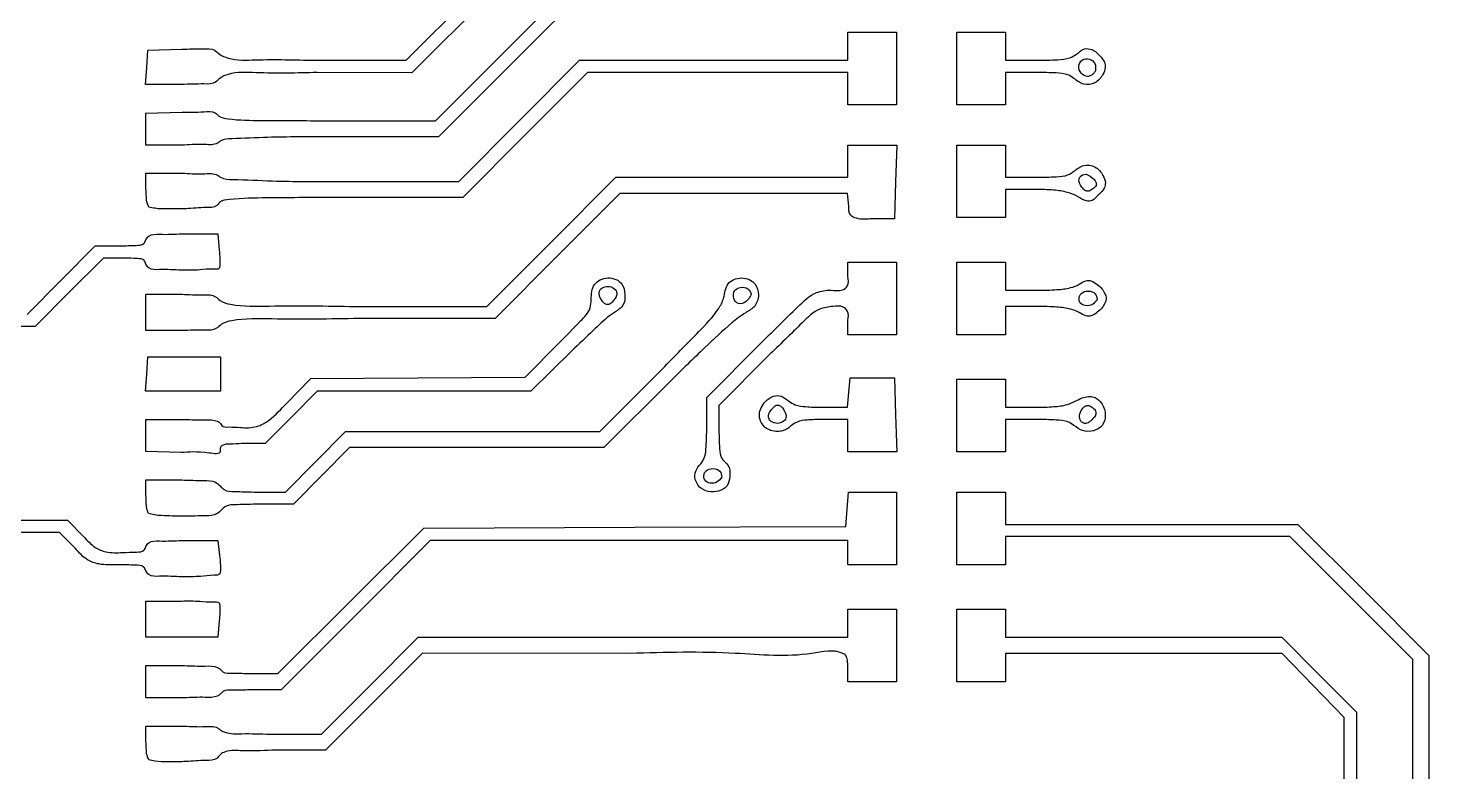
# Model space of a CAD drawing. Extents: x 2 to 350, y 4 to 373.
# Drawn here: x 209.6 to 332.1, y 156.3 to 221.3 of the extents above; entities that cross this region are included whole.
import ezdxf

# ---------------------------------------------------------------- set-up
doc = ezdxf.new("R2010")
doc.units = 0
doc.layers.get('0').update_dxf_attribs({"linetype": 'CONTINUOUS'})

msp = doc.modelspace()

# ---------------------------------------------------------------- linework, layer by layer
at = {"color": 7}
for p, q in [((242.693494, 218.50196), (267.827998, 243.638292)), ((268.600925, 242.823722), (243.180989, 217.396438)), ((253.00346, 220.971404), (260.764562, 228.732514)), ((261.382973, 227.674181), (253.451347, 219.736681)), ((245.242331, 213.210293), (253.00346, 220.971404)), ((281.320822, 219.736681), (281.320822, 220.971404)), ((281.320822, 220.971404), (283.437489, 220.971404)), ((283.437489, 220.971404), (285.554155, 220.971404)), ((285.554155, 220.971404), (285.554155, 217.796404)), ((290.845822, 217.796404), (290.845822, 220.971404)), ((290.845822, 220.971404), (292.962489, 220.971404)), ((292.962489, 220.971404), (295.079155, 220.971404)), ((295.079155, 220.971404), (295.079155, 219.736681)), ((220.005368, 217.884597), (220.113847, 219.383904)), ((220.113847, 219.383904), (223.089854, 219.487427)), ((253.451347, 219.736681), (245.519747, 211.799181)), ((281.320822, 218.50196), (281.320822, 219.736681)), ((295.079155, 219.736681), (295.079155, 218.50196)), ((234.684398, 218.50196), (242.693494, 218.50196)), ((252.569411, 213.210293), (257.852267, 218.50196)), ((257.852267, 218.50196), (269.586551, 218.50196)), ((269.586551, 218.50196), (281.320822, 218.50196)), ((295.079155, 218.50196), (297.926575, 218.50196)), ((219.896888, 216.385278), (220.005368, 217.884584)), ((220.005368, 217.884584), (220.005368, 217.884597)), ((243.180989, 217.396438), (234.903738, 217.430906)), ((258.558096, 217.443627), (253.098578, 211.97557)), ((269.939452, 217.443627), (258.558096, 217.443627)), ((281.320822, 217.443627), (269.939452, 217.443627)), ((281.320822, 216.032514), (281.320822, 217.443627)), ((285.554155, 217.796404), (285.554155, 214.621404)), ((290.845822, 214.621404), (290.845822, 217.796404)), ((297.85818, 217.443627), (295.079155, 217.443627)), ((295.079155, 217.443627), (295.079155, 216.032514)), ((302.957944, 217.594222), (302.957944, 217.594222)), ((223.054452, 216.385278), (219.896888, 216.385278)), ((281.320822, 214.621404), (281.320822, 216.032514)), ((295.079155, 216.032514), (295.079155, 214.621404)), ((283.437489, 214.621404), (281.320822, 214.621404)), ((285.554155, 214.621404), (283.437489, 214.621404)), ((292.962489, 214.621404), (290.845822, 214.621404)), ((295.079155, 214.621404), (292.962489, 214.621404)), ((219.937476, 213.865775), (223.113269, 213.979006)), ((219.937476, 212.4797), (219.937476, 213.865775)), ((235.764903, 213.210293), (245.242331, 213.210293)), ((247.286582, 207.918627), (252.569411, 213.210293)), ((219.937476, 211.093627), (219.937476, 212.4797)), ((253.098578, 211.97557), (247.639059, 206.507514)), ((223.309669, 211.093627), (219.937476, 211.093627)), ((245.519747, 211.799181), (235.882775, 211.799181)), ((281.320822, 209.682514), (281.320822, 211.093627)), ((281.320822, 211.093627), (283.450718, 211.093627)), ((283.450718, 211.093627), (285.580614, 211.093627)), ((285.580614, 211.093627), (285.479199, 207.870811)), ((290.845822, 207.918627), (290.845822, 211.093627)), ((290.845822, 211.093627), (292.962489, 211.093627)), ((292.962489, 211.093627), (295.079155, 211.093627)), ((295.079155, 211.093627), (295.079155, 209.682514)), ((281.320822, 208.271404), (281.320822, 209.682514)), ((295.079155, 209.682514), (295.079155, 208.271404)), ((219.937476, 207.271869), (219.937476, 208.624181)), ((219.937476, 208.624181), (223.309669, 208.624181)), ((255.391642, 202.62696), (261.027823, 208.271404)), ((261.027823, 208.271404), (271.174316, 208.271404)), ((271.174316, 208.271404), (281.320822, 208.271404)), ((295.079155, 208.271404), (297.85818, 208.271404)), ((236.766193, 207.918627), (247.286582, 207.918627)), ((285.479199, 207.870811), (285.377758, 204.647996)), ((290.845822, 204.743627), (290.845822, 207.918627)), ((297.696387, 207.21307), (295.079155, 207.21307)), ((295.079155, 207.21307), (295.079155, 205.978347)), ((302.684101, 208.22598), (302.684101, 208.22598)), ((247.639059, 206.507514), (236.963254, 206.507514)), ((261.380327, 206.860383), (255.920809, 201.392237)), ((271.328224, 206.860383), (261.380327, 206.860383)), ((281.276108, 206.860383), (271.328224, 206.860383)), ((281.38665, 205.752822), (281.276108, 206.860383)), ((295.079155, 205.978347), (295.079155, 204.743627)), ((220.185337, 205.671674), (220.185337, 205.671674)), ((285.377758, 204.647996), (283.437489, 204.646673)), ((292.962489, 204.743627), (290.845822, 204.743627)), ((295.079155, 204.743627), (292.962489, 204.743627)), ((212.529142, 199.27557), (215.512161, 202.274181)), ((215.512161, 202.274181), (217.724818, 202.274181)), ((223.075407, 203.332514), (226.213366, 203.332514)), ((226.213366, 203.332514), (226.349679, 201.903076)), ((249.755462, 196.982514), (255.391642, 202.62696)), ((216.217751, 201.215847), (213.234707, 198.217237)), ((218.07764, 201.215847), (216.217751, 201.215847)), ((255.920809, 201.392237), (250.461291, 195.924181)), ((281.320822, 199.628347), (281.320822, 200.86307)), ((281.320822, 200.86307), (283.437489, 200.86307)), ((283.437489, 200.86307), (285.554155, 200.86307)), ((285.554155, 200.86307), (285.554155, 197.68807)), ((290.845822, 197.68807), (290.845822, 200.86307)), ((290.845822, 200.86307), (292.962489, 200.86307)), ((292.962489, 200.86307), (295.079155, 200.86307)), ((295.079155, 200.86307), (295.079155, 199.628347)), ((209.546097, 196.27696), (212.529142, 199.27557)), ((295.079155, 199.628347), (295.079155, 198.393627)), ((213.234707, 198.217237), (210.251688, 195.218627)), ((219.937476, 196.453347), (219.937476, 198.040847)), ((219.937476, 198.040847), (223.074719, 198.040847)), ((261.057006, 198.359773), (261.057006, 198.359773)), ((272.854155, 198.095116), (272.854155, 198.095116)), ((285.554155, 197.68807), (285.554155, 194.51307)), ((290.845822, 194.51307), (290.845822, 197.68807)), ((295.079155, 198.393627), (297.913769, 198.393627)), ((303.104947, 197.599689), (303.104947, 197.599689)), ((219.937476, 194.865847), (219.937476, 196.453347)), ((238.186793, 196.982514), (249.755462, 196.982514)), ((297.913769, 196.982514), (295.079155, 196.982514)), ((295.079155, 196.982514), (295.079155, 195.747793)), ((210.251688, 195.218627), (203.074945, 195.218627)), ((223.123535, 194.865847), (219.937476, 194.865847)), ((250.461291, 195.924181), (238.58851, 195.924181)), ((281.320822, 194.51307), (281.320822, 195.747793)), ((295.079155, 195.747793), (295.079155, 194.51307)), ((253.083258, 190.808904), (256.078765, 193.789012)), ((268.973591, 189.035558), (273.643011, 193.71459)), ((283.437489, 194.51307), (281.320822, 194.51307)), ((285.554155, 194.51307), (283.437489, 194.51307)), ((292.962489, 194.51307), (290.845822, 194.51307)), ((295.079155, 194.51307), (292.962489, 194.51307)), ((220.005368, 191.073487), (220.113847, 192.572793)), ((220.113847, 192.572793), (223.288847, 192.572793)), ((223.288847, 192.572793), (226.463847, 192.572793)), ((226.463847, 192.572793), (226.463847, 191.07359)), ((257.172447, 193.10196), (253.587501, 189.574181)), ((274.348152, 192.655894), (270.031924, 188.329271)), ((259.633495, 186.046404), (265.097313, 191.521371)), ((219.896888, 189.574181), (220.005368, 191.073487)), ((226.463847, 191.07359), (226.463847, 189.57439)), ((232.250655, 188.538189), (234.363273, 190.677194)), ((234.363273, 190.677194), (243.723279, 190.743052)), ((243.723279, 190.743052), (253.083258, 190.808904)), ((265.775784, 190.433288), (259.985761, 184.635293)), ((281.387709, 189.446776), (281.497193, 190.730494)), ((281.497193, 190.730494), (283.437489, 190.729436)), ((283.437489, 190.729436), (285.377758, 190.728378)), ((285.377758, 190.728378), (285.479199, 187.505562)), ((290.845822, 187.457514), (290.845822, 190.632514)), ((290.845822, 190.632514), (292.962489, 190.632514)), ((292.962489, 190.632514), (295.079155, 190.632514)), ((295.079155, 190.632514), (295.079155, 189.397793)), ((223.180368, 189.574284), (219.896888, 189.574181)), ((226.463847, 189.57439), (223.180368, 189.574284)), ((234.910141, 189.574181), (232.637476, 187.281127)), ((244.248821, 189.574181), (234.910141, 189.574181)), ((253.587501, 189.574181), (244.248821, 189.574181)), ((268.973591, 186.349455), (268.973591, 189.035558)), ((281.278224, 188.16306), (281.387709, 189.446776)), ((295.079155, 189.397793), (295.079155, 188.16307)), ((270.031924, 188.329271), (270.031924, 185.953114)), ((278.98127, 188.16306), (281.278224, 188.16306)), ((285.479199, 187.505562), (285.580614, 184.282747)), ((290.845822, 184.282514), (290.845822, 187.457514)), ((295.079155, 188.16307), (297.737398, 188.16307)), ((219.937476, 185.707359), (219.937476, 187.104737)), ((219.937476, 187.104737), (223.309669, 187.104737)), ((232.637476, 187.281127), (230.364784, 184.98807)), ((275.862309, 187.120189), (275.862309, 187.120189)), ((281.320822, 187.104737), (279.070964, 187.104737)), ((281.320822, 185.693627), (281.320822, 187.104737)), ((297.85818, 187.104732), (295.079155, 187.104737)), ((295.079155, 187.104737), (295.079155, 185.693627)), ((302.801417, 187.234319), (302.801417, 187.234319)), ((219.937476, 184.309986), (219.937476, 185.707359)), ((230.364784, 184.98807), (228.30532, 184.98807)), ((234.754142, 183.40057), (237.382301, 186.046404)), ((237.382301, 186.046404), (248.507898, 186.046404)), ((248.507898, 186.046404), (259.633495, 186.046404)), ((281.320822, 184.282747), (281.320822, 185.69386)), ((281.320822, 185.69386), (281.320822, 185.693627)), ((295.079155, 185.693627), (295.079155, 184.282514)), ((223.024263, 184.208055), (219.937476, 184.309986)), ((223.024263, 184.208055), (223.024263, 184.208055)), ((237.733827, 184.635293), (235.283309, 182.165847)), ((248.859794, 184.635293), (237.733827, 184.635293)), ((259.985761, 184.635293), (248.859794, 184.635293)), ((283.450718, 184.282747), (281.320822, 184.282747)), ((285.580614, 184.282747), (283.450718, 184.282747)), ((292.962489, 184.282514), (290.845822, 184.282514)), ((295.079155, 184.282514), (292.962489, 184.282514)), ((232.125957, 180.754737), (234.754142, 183.40057)), ((219.937476, 180.460756), (219.937476, 181.81307)), ((219.937476, 181.81307), (223.074719, 181.81307)), ((235.283309, 182.165847), (232.832791, 179.696404)), ((270.296614, 182.077466), (270.296614, 182.077466)), ((229.372041, 180.754737), (232.125957, 180.754737)), ((268.338591, 181.17807), (268.338591, 181.17807)), ((281.252904, 179.255351), (281.361383, 180.754658)), ((281.361383, 180.754658), (283.457756, 180.754658)), ((283.457756, 180.754658), (285.554155, 180.754658)), ((285.554155, 180.754658), (285.554155, 177.579658)), ((290.845822, 177.579737), (290.845822, 180.754737)), ((290.845822, 180.754737), (292.962489, 180.754737)), ((292.962489, 180.754737), (295.079155, 180.754737)), ((295.079155, 180.754737), (295.079155, 179.343627)), ((220.172664, 178.873256), (220.172664, 178.873256)), ((232.832791, 179.696404), (229.774261, 179.696404)), ((281.144424, 177.756047), (281.252904, 179.255351)), ((295.079155, 179.343627), (295.079155, 177.932514)), ((204.343648, 178.285293), (213.091488, 178.285293)), ((213.091488, 178.285293), (214.469411, 176.874181)), ((244.222733, 177.587577), (262.683559, 177.671809)), ((262.683559, 177.671809), (281.144424, 177.756047)), ((295.079155, 177.932514), (307.863452, 177.932514)), ((307.863452, 177.932514), (320.647748, 177.932514)), ((320.647748, 177.932514), (326.384285, 172.203888)), ((212.38595, 177.22696), (204.210457, 177.22696)), ((213.763847, 175.815847), (212.38595, 177.22696)), ((223.073873, 176.521404), (226.21027, 176.521404)), ((226.21027, 176.521404), (226.376084, 175.198487)), ((237.845957, 171.233616), (244.222733, 177.587577)), ((244.801139, 176.521324), (238.281911, 169.994935)), ((263.060987, 176.521324), (244.801139, 176.521324)), ((281.320822, 176.521324), (263.060987, 176.521324)), ((281.320822, 175.462991), (281.320822, 176.521324)), ((285.554155, 177.579658), (285.554155, 174.404658)), ((290.845822, 174.404737), (290.845822, 177.579737)), ((307.510418, 176.874181), (295.079155, 176.874181)), ((295.079155, 176.874181), (295.079155, 175.63946)), ((319.941707, 176.874181), (307.510418, 176.874181)), ((325.325714, 171.498588), (319.941707, 176.874181)), ((281.320822, 174.404658), (281.320822, 175.462991)), ((295.079155, 175.63946), (295.079155, 174.404737)), ((283.437489, 174.404658), (281.320822, 174.404658)), ((285.554155, 174.404658), (283.437489, 174.404658)), ((292.962489, 174.404737), (290.845822, 174.404737)), ((295.079155, 174.404737), (292.962489, 174.404737)), ((219.937423, 173.87557), (219.937476, 173.87557)), ((330.709693, 166.122996), (325.325714, 171.498588)), ((326.384285, 172.203888), (332.120822, 166.475257)), ((219.937476, 169.642158), (219.937476, 171.229658)), ((219.937476, 171.229658), (223.053659, 171.229658)), ((231.469208, 164.879658), (237.845957, 171.233616)), ((281.320822, 169.28946), (281.320822, 170.524181)), ((281.320822, 170.524181), (283.437489, 170.524181)), ((283.437489, 170.524181), (285.554155, 170.524181)), ((285.554155, 170.524181), (285.554155, 167.349181)), ((290.845822, 167.349173), (290.845822, 170.524173)), ((290.845822, 170.524173), (292.962489, 170.524173)), ((292.962489, 170.524173), (295.079155, 170.524173)), ((295.079155, 170.524173), (295.079155, 169.289452)), ((219.937449, 168.054737), (219.937476, 169.642158)), ((226.349626, 169.484096), (226.213339, 168.054737)), ((238.281911, 169.994935), (231.762684, 163.468547)), ((281.320822, 168.054737), (281.320822, 169.28946)), ((295.079155, 169.289452), (295.079155, 168.054729)), ((223.075381, 168.054737), (219.937449, 168.054737)), ((226.213339, 168.054737), (223.075381, 168.054737)), ((239.516642, 163.821404), (243.738942, 168.054737)), ((243.738942, 168.054737), (262.529862, 168.054737)), ((262.529862, 168.054737), (281.320822, 168.054737)), ((295.079155, 168.054729), (307.168762, 168.054729)), ((307.168762, 168.054729), (319.258368, 168.054729)), ((319.258368, 168.054729), (322.514595, 164.784905)), ((244.12534, 166.656107), (239.875629, 162.416503)), ((262.282107, 166.653276), (244.12534, 166.656107)), ((285.554155, 167.349181), (285.554155, 164.174181)), ((290.845822, 164.174173), (290.845822, 167.349173)), ((307.187097, 166.643619), (295.079155, 166.643619)), ((295.079155, 166.643619), (295.079155, 165.408896)), ((319.295013, 166.643619), (307.187097, 166.643619)), ((322.003764, 163.841599), (319.295013, 166.643619)), ((219.937476, 164.174101), (219.937476, 165.585214)), ((219.937476, 165.585214), (223.309669, 165.585214)), ((281.320822, 164.174181), (281.320822, 165.408904)), ((295.079155, 165.408896), (295.079155, 164.174173)), ((330.709693, 138.606964), (330.709693, 166.122996)), ((332.120822, 166.475257), (332.120822, 138.597238)), ((219.937476, 162.76307), (219.937476, 164.174101)), ((228.857506, 164.879658), (231.469208, 164.879658)), ((283.437489, 164.174181), (281.320822, 164.174181)), ((285.554155, 164.174181), (283.437489, 164.174181)), ((292.962489, 164.174173), (290.845822, 164.174173)), ((295.079155, 164.174173), (292.962489, 164.174173)), ((322.514595, 164.784905), (325.770822, 161.515084)), ((231.762684, 163.468547), (229.004244, 163.468547)), ((235.294342, 159.58807), (239.516642, 163.821404)), ((324.712489, 161.03958), (322.003764, 163.841599)), ((223.309669, 162.76307), (219.937476, 162.76307)), ((239.875629, 162.416503), (235.625891, 158.176979)), ((324.712489, 147.358092), (324.712489, 161.03958)), ((325.770822, 161.515084), (325.770822, 147.225935)), ((219.937476, 158.941312), (219.937476, 160.293627)), ((219.937476, 160.293627), (223.309669, 160.293627)), ((230.770073, 159.58807), (235.294342, 159.58807)), ((235.625891, 158.176979), (230.956683, 158.176979)), ((220.185337, 157.341139), (220.185337, 157.34112))]:
    msp.add_line(p, q, dxfattribs=at)
for points, knots in [([(223.089854, 219.487427), (223.695704, 219.488545), (224.628354, 219.490266), (225.853047, 219.538772), (226.424062, 218.949467), (227.618591, 218.46153), (230.469897, 218.606172), (232.979475, 218.544118), (234.684398, 218.50196)], [0, 0, 0, 0, 1.859016, 2.861782, 3.400538, 4.226081, 6.653481, 11.796716, 11.796716, 11.796716, 11.796716]), ([(297.926575, 218.50196), (298.493001, 218.511347), (299.423104, 218.52676), (300.596217, 218.625612), (301.367749, 219.023909), (301.892169, 219.590571), (302.78669, 219.478258), (303.304441, 218.927833), (303.771401, 218.416331), (303.855685, 217.808989), (303.587689, 217.133692), (302.987205, 216.444294), (301.881356, 216.267378), (301.190941, 216.850823), (300.445583, 217.340085), (299.304925, 217.412335), (298.410012, 217.431691), (297.85818, 217.443627)], [0, 0, 0, 0, 1.706951, 2.802905, 3.466134, 4.29072, 4.959979, 5.881475, 6.511462, 6.989635, 7.627873, 8.640456, 9.611043, 10.616487, 11.225491, 12.263809, 13.9339, 13.9339, 13.9339, 13.9339]), ([(302.957944, 217.594222), (302.976822, 217.813592), (303.014159, 218.247486), (302.450009, 218.680168), (301.752022, 218.617261), (301.417802, 217.977867), (301.633226, 217.335654), (302.149049, 217.032919), (302.555702, 217.147384), (302.808626, 217.324316), (302.908462, 217.504778), (302.957944, 217.594222)], [0, 0, 0, 0, 0.622087, 1.230433, 1.863588, 2.471366, 3.108153, 3.737461, 4.025428, 4.333915, 4.637064, 4.637064, 4.637064, 4.637064]), ([(234.903738, 217.430906), (233.138837, 217.38737), (230.557072, 217.323684), (227.640352, 217.526774), (226.461994, 217.021445), (225.934265, 216.408981), (224.658493, 216.449219), (223.687874, 216.410527), (223.054452, 216.385278)], [0, 0, 0, 0, 5.327869, 7.793812, 8.569537, 9.0793, 10.11822, 12.069829, 12.069829, 12.069829, 12.069829]), ([(223.113269, 213.979006), (223.718635, 213.965435), (224.649544, 213.944566), (225.863551, 214.098623), (226.3846, 213.500296), (227.828731, 213.249028), (230.949691, 213.253341), (233.848472, 213.227426), (235.764903, 213.210293)], [0, 0, 0, 0, 1.875088, 2.883441, 3.27153, 4.137668, 7.070954, 12.793405, 12.793405, 12.793405, 12.793405]), ([(235.882775, 211.799181), (234.107415, 211.804717), (231.270957, 211.813561), (228.207297, 211.662224), (226.623906, 211.615479), (226.00561, 211.062775), (224.83739, 211.186323), (223.8983, 211.129343), (223.309669, 211.093627)], [0, 0, 0, 0, 5.2894, 8.450768, 9.440597, 9.776781, 10.853521, 12.662007, 12.662007, 12.662007, 12.662007]), ([(223.309669, 208.624181), (223.89839, 208.58857), (224.837625, 208.531758), (226.005235, 208.654594), (226.649422, 208.081006), (228.38256, 208.082424), (231.722219, 207.887499), (234.824595, 207.906645), (236.766193, 207.918627)], [0, 0, 0, 0, 1.808486, 2.885226, 3.22141, 4.30759, 7.763278, 13.543501, 13.543501, 13.543501, 13.543501]), ([(297.85818, 208.271404), (298.410022, 208.28331), (299.304953, 208.302619), (300.445531, 208.375093), (301.192115, 208.864499), (301.882781, 209.452319), (302.997509, 209.265452), (303.591657, 208.561667), (303.884063, 207.867525), (303.736193, 207.210752), (303.218538, 206.76996), (302.79258, 206.20213), (302.015183, 206.148987), (301.38664, 206.656375), (300.429881, 207.007737), (299.175951, 207.192191), (298.233502, 207.205491), (297.696387, 207.21307)], [0, 0, 0, 0, 1.67009, 2.708409, 3.317413, 4.326542, 5.298658, 6.323157, 6.985497, 7.483751, 8.216772, 8.994857, 9.488692, 10.361149, 11.314131, 12.52993, 14.140999, 14.140999, 14.140999, 14.140999]), ([(302.684101, 208.22598), (302.445385, 208.406304), (302.033636, 208.717336), (301.343847, 208.102184), (301.693933, 207.473378), (302.023515, 207.088719), (302.436799, 207.018636), (302.724363, 207.275375), (303.0537, 207.500242), (303.015411, 207.943039), (302.813137, 208.115783), (302.684101, 208.22598)], [0, 0, 0, 0, 0.786366, 1.356365, 2.141188, 2.576807, 2.873907, 3.272551, 3.687707, 3.966689, 4.458219, 4.458219, 4.458219, 4.458219]), ([(220.185337, 205.671674), (220.139417, 205.773792), (220.0136, 206.053583), (219.96221, 206.603123), (219.94627, 207.034097), (219.937476, 207.271869)], [0, 0, 0, 0, 0.334356, 0.916096, 1.632039, 1.632039, 1.632039, 1.632039]), ([(236.963254, 206.507514), (234.782323, 206.50108), (231.503011, 206.491406), (228.094473, 206.435504), (226.461522, 206.254471), (226.034873, 205.590382), (224.86721, 205.670954), (223.530794, 205.487308), (222.021283, 205.515441), (220.924934, 205.499044), (220.364157, 205.629935), (220.185337, 205.671674)], [0, 0, 0, 0, 6.472585, 9.732368, 10.6313, 10.993355, 11.947822, 13.693905, 15.246799, 16.420325, 16.969733, 16.969733, 16.969733, 16.969733]), ([(283.437489, 204.646673), (282.989249, 204.607175), (282.339813, 204.549949), (281.387706, 204.944756), (281.387031, 205.461537), (281.38665, 205.752822)], [0, 0, 0, 0, 1.359957, 1.970381, 2.758901, 2.758901, 2.758901, 2.758901]), ([(217.724818, 202.274181), (218.151515, 202.291208), (218.800365, 202.317101), (219.740221, 202.331532), (219.931094, 202.823042), (220.265407, 203.329476), (221.52085, 203.25804), (222.451282, 203.302614), (223.075407, 203.332514)], [0, 0, 0, 0, 1.344019, 2.04376, 2.416404, 2.826874, 3.78347, 5.732606, 5.732606, 5.732606, 5.732606]), ([(226.349679, 201.903076), (226.369666, 201.652667), (226.404994, 201.210071), (226.398755, 200.708647), (226.362145, 200.182982), (225.514375, 200.285781), (224.552207, 200.136648), (222.905533, 200.145719), (221.512567, 200.232003), (220.266293, 200.163653), (219.927966, 200.660135), (219.781635, 201.129123), (218.977695, 201.185778), (218.431724, 201.204018), (218.07764, 201.215847)], [0, 0, 0, 0, 0.743164, 1.313541, 1.595694, 2.108566, 3.286246, 4.8777, 6.812624, 7.76315, 8.172721, 8.530614, 9.134018, 10.247457, 10.247457, 10.247457, 10.247457]), ([(256.078765, 193.789012), (256.684354, 194.423156), (257.606885, 195.389186), (258.8206, 196.604654), (258.879863, 197.782887), (258.932781, 199.016158), (260.331419, 199.690577), (261.637547, 199.153805), (261.857878, 198.041146), (261.795073, 197.121538), (261.107728, 196.581025), (260.157806, 195.970748), (258.873037, 194.7187), (257.792431, 193.691375), (257.172447, 193.10196)], [0, 0, 0, 0, 2.681032, 4.084178, 4.82769, 6.177171, 7.466802, 8.826139, 9.724734, 10.712535, 11.382722, 12.226328, 14.137602, 16.710123, 16.710123, 16.710123, 16.710123]), ([(261.057006, 198.359773), (260.919498, 198.492058), (260.64224, 198.758783), (260.050805, 198.750098), (259.610519, 198.487411), (259.538981, 198.094754), (259.626854, 197.774329), (259.838139, 197.46302), (260.067661, 197.137073), (260.507679, 197.133419), (260.770496, 197.442899), (261.015453, 197.743342), (261.1398, 198.073146), (261.082461, 198.271651), (261.057006, 198.359773)], [0, 0, 0, 0, 0.551583, 1.11215, 1.654504, 1.918433, 2.250614, 2.621667, 3.067349, 3.341265, 3.809453, 4.194024, 4.531896, 4.801631, 4.801631, 4.801631, 4.801631]), ([(265.097313, 191.521371), (266.156676, 192.615061), (267.817154, 194.329345), (269.77129, 196.297598), (270.554298, 197.755744), (270.608176, 199.09341), (272.028376, 199.659373), (273.278628, 199.127478), (273.586215, 197.977926), (273.278818, 196.93878), (272.201891, 196.366882), (270.727997, 195.199818), (268.545473, 193.154468), (266.779783, 191.419703), (265.775784, 190.433288)], [0, 0, 0, 0, 4.581527, 7.181232, 8.229538, 9.531552, 10.801924, 12.118966, 13.094348, 14.121134, 15.099919, 16.601725, 19.808199, 24.034716, 24.034716, 24.034716, 24.034716]), ([(272.854155, 198.095116), (272.771075, 198.259596), (272.588529, 198.620994), (271.939126, 198.710402), (271.314727, 198.411646), (271.231225, 197.678744), (271.722199, 197.119158), (272.330485, 197.283953), (272.608536, 197.608094), (272.793725, 197.845248), (272.836263, 198.021135), (272.854155, 198.095116)], [0, 0, 0, 0, 0.525705, 1.155088, 1.732584, 2.427275, 3.028175, 3.661308, 4.006772, 4.318414, 4.54466, 4.54466, 4.54466, 4.54466]), ([(273.643011, 193.71459), (274.725588, 194.78065), (276.291413, 196.322585), (278.259198, 198.238859), (279.742011, 198.465988), (280.715337, 198.270748), (281.429768, 198.821946), (281.36287, 199.317116), (281.320822, 199.628347)], [0, 0, 0, 0, 4.612112, 6.670895, 7.929779, 8.980441, 9.490813, 10.354384, 10.354384, 10.354384, 10.354384]), ([(297.913769, 198.393627), (298.47126, 198.402128), (299.434377, 198.416814), (300.666427, 198.557002), (301.517861, 198.84937), (302.030587, 199.269336), (302.649672, 199.253507), (303.10165, 198.925398), (303.527625, 198.553247), (303.795993, 198.137558), (303.94482, 197.688074), (303.795992, 197.23859), (303.527625, 196.822901), (303.101649, 196.450751), (302.649673, 196.122638), (302.030586, 196.10681), (301.517863, 196.52678), (300.666426, 196.819138), (299.434378, 196.959328), (298.47126, 196.974013), (297.913769, 196.982514)], [0, 0, 0, 0, 1.673084, 2.890406, 3.70174, 4.350172, 4.798094, 5.441638, 5.976451, 6.49261, 6.915915, 7.339218, 7.855376, 8.390189, 9.033734, 9.481656, 10.13009, 10.941422, 12.158743, 13.831827, 13.831827, 13.831827, 13.831827]), ([(223.074719, 198.040847), (223.700328, 198.015034), (224.663213, 197.975303), (225.924784, 198.019131), (226.505671, 197.35668), (228.153669, 196.947772), (232.078191, 197.082264), (235.703316, 197.023068), (238.186793, 196.982514)], [0, 0, 0, 0, 1.92588, 2.964154, 3.469399, 4.44705, 7.866687, 15.305587, 15.305587, 15.305587, 15.305587]), ([(303.104947, 197.599689), (303.073393, 197.785088), (303.003011, 198.198618), (302.3245, 198.385747), (301.769004, 198.243738), (301.549493, 197.88414), (301.503243, 197.605955), (301.605494, 197.230329), (302.097669, 196.987367), (302.738859, 197.08769), (302.984303, 197.43096), (303.104947, 197.599689)], [0, 0, 0, 0, 0.525049, 1.171113, 1.817519, 2.102305, 2.382947, 2.647354, 3.212576, 3.833539, 4.433823, 4.433823, 4.433823, 4.433823]), ([(281.320822, 195.747793), (281.358603, 196.050732), (281.417839, 196.525711), (280.802308, 197.083062), (279.903428, 196.97164), (278.562527, 196.803635), (276.763422, 195.001357), (275.324824, 193.604338), (274.348152, 192.655894)], [0, 0, 0, 0, 0.852169, 1.336117, 2.252239, 3.398101, 5.360053, 9.508312, 9.508312, 9.508312, 9.508312]), ([(238.58851, 195.924181), (236.037799, 195.884267), (232.316279, 195.826032), (228.295703, 195.957041), (226.607357, 195.553727), (226.015991, 194.884849), (224.737208, 194.932869), (223.759519, 194.892262), (223.123535, 194.865847)], [0, 0, 0, 0, 7.637831, 11.143689, 12.139088, 12.647014, 13.698877, 15.656608, 15.656608, 15.656608, 15.656608]), ([(279.070964, 187.104737), (278.630787, 187.094507), (277.894005, 187.077385), (276.94658, 186.969709), (276.409627, 186.619355), (276.058298, 186.275295), (275.630918, 186.104855), (274.911902, 185.978729), (273.899643, 186.311201), (273.386983, 187.585875), (273.964118, 188.61073), (274.716417, 189.190343), (275.564625, 189.225709), (276.086582, 188.700975), (276.784473, 188.31038), (277.769088, 188.189861), (278.532434, 188.172983), (278.98127, 188.16306)], [0, 0, 0, 0, 1.327784, 2.222483, 2.793039, 3.214506, 3.688092, 4.141046, 5.405664, 6.509005, 7.785739, 8.617033, 9.294078, 10.106597, 10.727254, 11.674517, 13.026356, 13.026356, 13.026356, 13.026356]), ([(297.737398, 188.16307), (298.267864, 188.173061), (299.186757, 188.190367), (300.388229, 188.327265), (301.18503, 188.674435), (301.762692, 189.007493), (302.307612, 189.118172), (302.989601, 189.082887), (303.62977, 188.45384), (303.905573, 187.50974), (303.659245, 186.495878), (302.776699, 186.047554), (301.819264, 186.015991), (301.15684, 186.529222), (300.44614, 187.002882), (299.304637, 187.072564), (298.409902, 187.092462), (297.85818, 187.104732)], [0, 0, 0, 0, 1.594427, 2.76192, 3.588735, 4.184607, 4.749796, 5.237165, 6.174024, 7.186209, 8.126628, 9.013162, 9.950375, 10.839355, 11.448359, 12.486678, 14.156768, 14.156768, 14.156768, 14.156768]), ([(223.309669, 187.104737), (223.908376, 187.080991), (224.863542, 187.043106), (225.963805, 187.085929), (226.464887, 186.804554), (226.616534, 186.412481), (227.366568, 186.46756), (228.302964, 186.378572), (229.595243, 186.343667), (231.007661, 187.182908), (231.765357, 188.009052), (232.250655, 188.538189)], [0, 0, 0, 0, 1.808486, 2.885226, 3.22141, 3.444835, 4.05084, 5.066535, 6.510244, 7.716843, 9.866482, 9.866482, 9.866482, 9.866482]), ([(275.862309, 187.120189), (275.888139, 187.205773), (275.946477, 187.399072), (275.848333, 187.72555), (275.640467, 188.034833), (275.409962, 188.36142), (274.969941, 188.364838), (274.708138, 188.056052), (274.459623, 187.753461), (274.345824, 187.42989), (274.41438, 187.02707), (274.855141, 186.758878), (275.446778, 186.729114), (275.725332, 186.991274), (275.862309, 187.120189)], [0, 0, 0, 0, 0.263929, 0.59611, 0.967163, 1.412859, 1.686782, 2.154971, 2.53953, 2.8774, 3.147136, 3.698718, 4.259286, 4.80164, 4.80164, 4.80164, 4.80164]), ([(302.801417, 187.234319), (302.884692, 187.33513), (303.029505, 187.510439), (302.991485, 187.890642), (302.715434, 188.120809), (302.430986, 188.355022), (302.040774, 188.298903), (301.740427, 187.965154), (301.510948, 187.498481), (301.612443, 186.932934), (302.030627, 186.696961), (302.34622, 186.823892), (302.577064, 186.992473), (302.723587, 187.150421), (302.801417, 187.234319)], [0, 0, 0, 0, 0.37766, 0.656745, 1.037652, 1.421161, 1.709096, 2.116206, 2.716218, 3.22119, 3.693754, 3.904678, 4.206863, 4.549239, 4.549239, 4.549239, 4.549239]), ([(268.338591, 181.17807), (268.186765, 181.389701), (267.888473, 181.805491), (267.925523, 182.643757), (268.427839, 183.165378), (268.863008, 183.845693), (268.94427, 184.948999), (268.962439, 185.816798), (268.973591, 186.349455)], [0, 0, 0, 0, 0.766857, 1.506643, 2.280245, 2.88278, 3.895693, 5.505561, 5.505561, 5.505561, 5.505561]), ([(228.30532, 184.98807), (227.964529, 184.969215), (227.403562, 184.938176), (226.733907, 184.943825), (226.373307, 184.646421), (226.584377, 183.984503), (224.657684, 184.325139), (223.703129, 184.256716), (223.024263, 184.208055)], [0, 0, 0, 0, 1.033104, 1.700559, 1.938105, 2.304851, 3.293464, 5.72785, 5.72785, 5.72785, 5.72785]), ([(270.031924, 185.953114), (270.046692, 185.554419), (270.072021, 184.870614), (270.111411, 184.04491), (270.40198, 183.477556), (271.008423, 183.08687), (271.007285, 182.158907), (270.859154, 181.209911), (269.997351, 180.775269), (269.096554, 180.70953), (268.58577, 181.025275), (268.338591, 181.17807)], [0, 0, 0, 0, 1.202805, 2.062936, 2.430415, 3.079379, 4.069668, 4.955293, 5.800935, 6.708468, 7.559453, 7.559453, 7.559453, 7.559453]), ([(270.296614, 182.077466), (270.265059, 182.262865), (270.194678, 182.676395), (269.516167, 182.863526), (268.960671, 182.721515), (268.741159, 182.361918), (268.69491, 182.083733), (268.797161, 181.708108), (269.289335, 181.465145), (269.930525, 181.565468), (270.17597, 181.908738), (270.296614, 182.077466)], [0, 0, 0, 0, 0.52505, 1.171114, 1.81752, 2.102305, 2.382947, 2.647352, 3.212575, 3.833538, 4.433821, 4.433821, 4.433821, 4.433821]), ([(223.074719, 181.81307), (223.703471, 181.792314), (224.671194, 181.760367), (225.912281, 181.77124), (226.412898, 181.292322), (226.864129, 180.813169), (227.975351, 180.800399), (228.825618, 180.772601), (229.372041, 180.754737)], [0, 0, 0, 0, 1.92588, 2.964154, 3.469399, 3.95343, 4.8853, 6.561141, 6.561141, 6.561141, 6.561141]), ([(220.172664, 178.873256), (220.129072, 178.973345), (220.008399, 179.250416), (219.961228, 179.794883), (219.945936, 180.223567), (219.937476, 180.460756)], [0, 0, 0, 0, 0.326061, 0.90261, 1.616735, 1.616735, 1.616735, 1.616735]), ([(229.774261, 179.696404), (229.162609, 179.676091), (228.219317, 179.644765), (227.003723, 179.651991), (226.513244, 179.169675), (226.036899, 178.686575), (224.855866, 178.692135), (223.462523, 178.612321), (221.964334, 178.671159), (220.891759, 178.692043), (220.346318, 178.829495), (220.172664, 178.873256)], [0, 0, 0, 0, 1.874503, 2.890871, 3.391808, 3.886791, 4.873247, 6.677531, 8.196474, 9.344215, 9.8803, 9.8803, 9.8803, 9.8803]), ([(214.469411, 176.874181), (214.790341, 176.523171), (215.341293, 175.920581), (216.568463, 175.418245), (217.84298, 175.460174), (218.881604, 175.499736), (219.76061, 175.533813), (219.929511, 176.015405), (220.267246, 176.517238), (221.518621, 176.447747), (222.449478, 176.491832), (223.073873, 176.521404)], [0, 0, 0, 0, 1.40886, 2.418639, 3.874007, 5.108478, 5.762286, 6.128004, 6.538412, 7.494582, 9.442709, 9.442709, 9.442709, 9.442709]), ([(219.937476, 173.87557), (219.880831, 173.996996), (219.712333, 174.358198), (218.709131, 174.352501), (217.480776, 174.443943), (216.024427, 174.332644), (214.65629, 174.819859), (214.08913, 175.452823), (213.763847, 175.815847)], [0, 0, 0, 0, 0.380205, 1.130986, 2.596096, 4.314925, 5.38431, 6.822448, 6.822448, 6.822448, 6.822448]), ([(226.376084, 175.198487), (226.402338, 174.961586), (226.449817, 174.533151), (226.445689, 174.030715), (226.444548, 173.485362), (225.584771, 173.483563), (224.605047, 173.347068), (222.938796, 173.324444), (221.541041, 173.429594), (220.257935, 173.342378), (220.011312, 173.75265), (219.937423, 173.87557)], [0, 0, 0, 0, 0.705455, 1.275815, 1.594624, 2.118657, 3.308811, 4.918277, 6.87803, 7.839172, 8.250319, 8.250319, 8.250319, 8.250319]), ([(223.053659, 171.229658), (223.598534, 171.238172), (224.546619, 171.252987), (225.514869, 171.101164), (226.362031, 171.2042), (226.398779, 170.678523), (226.404965, 170.177101), (226.369622, 169.734504), (226.349626, 169.484096)], [0, 0, 0, 0, 1.591459, 2.769145, 3.282006, 3.564167, 4.134544, 4.87771, 4.87771, 4.87771, 4.87771]), ([(281.320822, 165.408904), (281.30943, 165.622951), (281.290138, 165.985426), (281.192126, 166.48263), (280.136547, 167.063417), (276.772445, 166.192827), (270.681644, 166.869812), (265.363645, 166.732717), (262.282107, 166.653276)], [0, 0, 0, 0, 0.656497, 1.111734, 1.392047, 4.102317, 10.78372, 19.989783, 19.989783, 19.989783, 19.989783]), ([(223.309669, 165.585214), (223.903063, 165.557207), (224.849753, 165.512525), (225.985847, 165.584082), (226.458032, 165.259755), (226.763303, 164.870688), (227.702087, 164.959454), (228.412316, 164.910403), (228.857506, 164.879658)], [0, 0, 0, 0, 1.808486, 2.885226, 3.221411, 3.492202, 4.3172, 5.702952, 5.702952, 5.702952, 5.702952]), ([(229.004244, 163.468547), (228.531036, 163.437355), (227.77613, 163.387593), (226.795718, 163.479649), (226.458304, 163.093925), (225.98893, 162.760978), (224.847816, 162.837771), (223.902317, 162.791853), (223.309669, 162.76307)], [0, 0, 0, 0, 1.467318, 2.340805, 2.623477, 2.959629, 4.036367, 5.844853, 5.844853, 5.844853, 5.844853]), ([(223.309669, 160.293627), (223.89856, 160.259503), (224.838064, 160.205062), (226.004532, 160.317874), (226.485538, 159.904357), (227.174491, 159.589422), (228.667438, 159.659742), (229.960104, 159.61568), (230.770073, 159.58807)], [0, 0, 0, 0, 1.808486, 2.885226, 3.221411, 3.668602, 5.127888, 7.57658, 7.57658, 7.57658, 7.57658]), ([(220.185337, 157.34112), (220.139417, 157.443238), (220.013599, 157.723028), (219.96221, 158.272567), (219.94627, 158.70354), (219.937476, 158.941312)], [0, 0, 0, 0, 0.334354, 0.916094, 1.632036, 1.632036, 1.632036, 1.632036]), ([(230.956683, 158.176979), (230.045425, 158.136616), (228.662399, 158.075357), (227.014965, 158.214689), (226.38006, 157.777276), (226.031863, 157.269174), (224.869309, 157.333914), (223.530174, 157.158694), (222.021401, 157.184538), (220.924923, 157.168541), (220.364155, 157.299408), (220.185337, 157.341139)], [0, 0, 0, 0, 2.779386, 4.218301, 4.672073, 5.034128, 5.988594, 7.734678, 9.287571, 10.461098, 11.010506, 11.010506, 11.010506, 11.010506])]:
    msp.add_open_spline(points, degree=3, knots=knots, dxfattribs=at)

doc.saveas('drawing.dxf')
